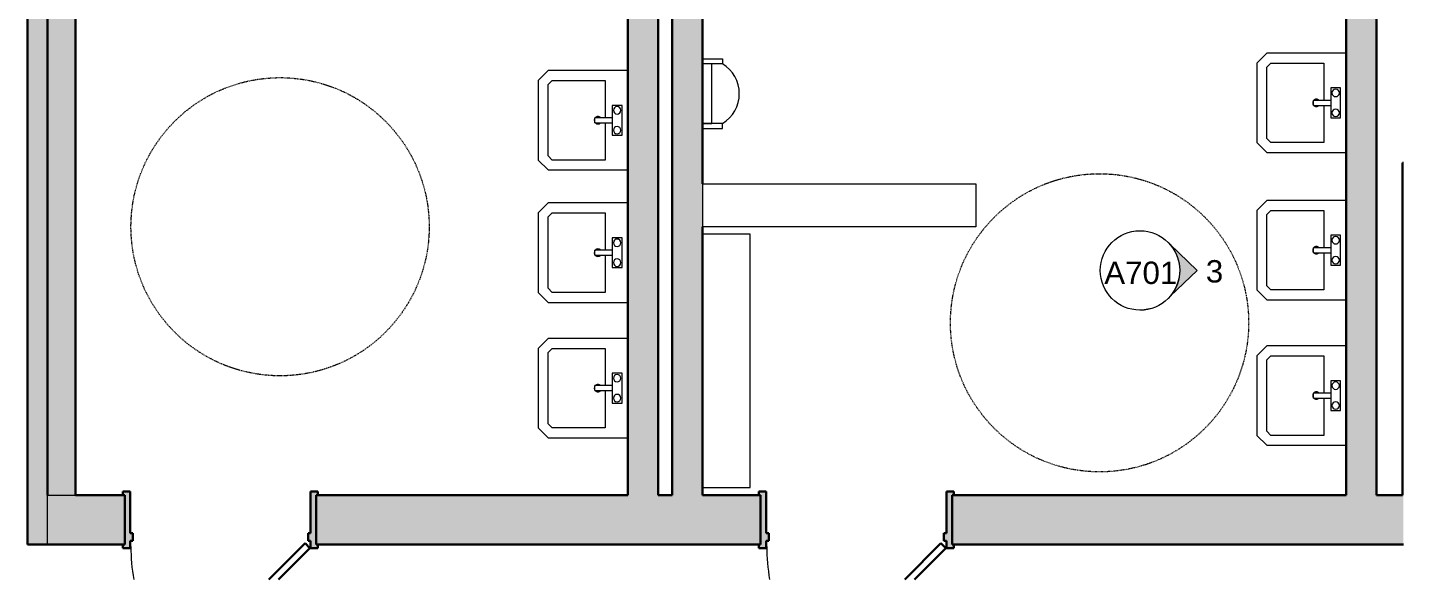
# Model space of a CAD drawing. Header units: inches. Extents: x 828 to 2906, y -227 to 506.
# Drawn here: x 1554.6 to 1831.5, y -227.1 to -116.1 of the extents above; entities that cross this region are included whole.
import ezdxf

# ---------------------------------------------------------------- set-up
doc = ezdxf.new("R2010")
doc.units = ezdxf.units.IN
doc.header["$MEASUREMENT"] = 0
doc.linetypes.add('Center 1_8_', pattern=[0.3125, 0.125, -0.0625, 0.0625, -0.0625])
for name, color, linetype, lineweight in [('A-DETL', 90, 'Continuous', 9), ('A-DOOR', 31, 'Continuous', 18), ('A-WALL', 113, 'Continuous', 18), ('A-WALL-PATT', 111, 'Continuous', 18), ('G-ANNO-SYMB', 111, 'Continuous', 9), ('I-WALL', 2, 'Continuous', 18), ('M-EQPM', 50, 'Continuous', 18), ('P-SANR-FIXT', 6, 'Continuous', 9)]:
    doc.layers.add(name, color=color, linetype=linetype, lineweight=lineweight)
doc.styles.add('Arial', font='arial.ttf', dxfattribs={"height": 4.5})
doc.styles.add('Swis721 Lt BT', font='swissl.ttf', dxfattribs={"height": 4.5})

# ---------------------------------------------------------------- blocks, each defined once
blk = doc.blocks.new('Door - Single - Solid Door 36_ x 84_-7219896-FIRST FLOOR CONSTRUCTION - RESTROOMS 106 _ 107')
at = {"layer": 'A-DOOR'}
h = blk.add_hatch(color=250, dxfattribs=at)
h.paths.add_polyline_path([(-15.26, 5.78), (-15.63, 5.78), (-15.63, 5.03), (-15.26, 5.03), (-15.26, -4.85), (-15.63, -4.85), (-15.63, -5.6), (-14.13, -5.6), (-14.13, 2.78), (-13.63, 2.78), (-13.63, 4.28), (-14.13, 4.28), (-14.13, 5.78)], flags=0)
h.paths.add_polyline_path([(22.12, 5.78), (22.12, 4.28), (21.62, 4.28), (21.62, 2.78), (22.12, 2.78), (22.12, -5.6), (23.62, -5.6), (23.62, -4.85), (23.24, -4.85), (23.24, 5.03), (23.62, 5.03), (23.62, 5.78), (22.36, 5.78)], flags=0)
at = {"layer": 'A-DOOR', "color": 8, "lineweight": 30}
for p, q in [((-14.01, 5.78), (-7.71, 12.08)), ((-5.76, 12.08), (-13.03, 4.8)), ((-15.63, 5.78), (-15.63, 5.03)), ((-14.13, 5.78), (-15.63, 5.78)), ((-14.13, 4.28), (-14.13, 5.78)), ((-13.03, 4.8), (-14.01, 5.78)), ((23.62, 5.78), (22.12, 5.78)), ((22.12, 5.78), (22.12, 4.28)), ((23.62, 5.03), (23.62, 5.78)), ((-13.63, 4.28), (-14.13, 4.28)), ((-14.13, -5.6), (-14.13, 2.78)), ((-14.13, 2.78), (-13.63, 2.78)), ((-13.63, 2.78), (-13.63, 4.28)), ((22.12, 4.28), (21.62, 4.28)), ((21.62, 4.28), (21.62, 2.78)), ((21.62, 2.78), (22.12, 2.78)), ((22.12, 2.78), (22.12, -5.6)), ((-15.63, -4.85), (-15.63, -5.6)), ((23.62, -5.6), (23.62, -4.85)), ((-15.63, -5.6), (-14.13, -5.6)), ((22.12, -5.6), (23.62, -5.6))]:
    blk.add_line(p, q, dxfattribs=at)
at = {"layer": 'A-DOOR', "lineweight": 9}
blk.add_arc((-14.01, 5.78), 36, 359.5, 10.1024, dxfattribs=at)
blk = doc.blocks.new('Fan Coil Unit 9_5L x 51W x 25_5H - Fan Coil Unit 9_5L x 51W x 25_5H-6913397-FIRST FLOOR CONSTRUCTION - RESTROOMS 106 _ 107')
at = {"layer": 'M-EQPM', "lineweight": 9}
for p, q in [((-25.5, 4.75), (-25.5, -4.75)), ((25.5, 4.75), (-25.5, 4.75)), ((25.5, -4.75), (25.5, 4.75)), ((-25.5, -4.75), (25.5, -4.75))]:
    blk.add_line(p, q, dxfattribs=at)
blk = doc.blocks.new('Lavatory - Wall Mounted - 20_x18_ - Public-6857333-FIRST FLOOR CONSTRUCTION - RESTROOMS 106 _ 107')
at = {"layer": 'P-SANR-FIXT'}
for p, q in [((645.09, -124.73), (643.09, -126.73)), ((643.09, -126.73), (643.09, -142.73)), ((661.09, -124.73), (645.09, -124.73)), ((645.09, -127.55), (645.92, -126.73)), ((645.92, -126.73), (656.59, -126.73)), ((656.59, -126.73), (656.59, -134.23)), ((645.09, -141.9), (645.09, -127.55)), ((657.96, -131.73), (657.96, -137.73)), ((659.96, -131.73), (657.96, -131.73)), ((659.96, -137.73), (659.96, -131.73)), ((657.96, -134.23), (654.5, -134.23)), ((654.5, -135.23), (654.5, -134.23)), ((654.5, -135.23), (657.96, -135.23)), ((656.59, -135.23), (656.59, -142.73)), ((657.96, -134.23), (657.96, -135.23)), ((657.96, -137.73), (659.96, -137.73)), ((643.09, -142.73), (645.09, -144.73)), ((645.92, -142.73), (645.09, -141.9)), ((656.59, -142.73), (645.92, -142.73)), ((645.09, -144.73), (661.09, -144.73))]:
    blk.add_line(p, q, dxfattribs=at)
for centre, start, end in [((658.96, -132.73), 90, 270), ((658.96, -132.73), 270, 90), ((655.09, -134.73), 142.3964, 217.6036), ((655.09, -134.73), 142.3964, 217.6036), ((655.09, -134.73), 90, 137.9289), ((655.09, -134.73), 90, 137.9289), ((655.09, -134.73), 222.0711, 270), ((655.09, -134.73), 222.0711, 270), ((655.09, -134.73), 42.0711, 90), ((655.09, -134.73), 42.0711, 90), ((655.09, -134.73), 270, 317.9289), ((655.09, -134.73), 270, 317.9289), ((658.96, -136.73), 90, 270), ((658.96, -136.73), 270, 90)]:
    blk.add_arc(centre, 0.75, start, end, dxfattribs=at)
blk = doc.blocks.new('P-Urinal-Wall-3D - P-Urinal-Wall-3D-7094392-FIRST FLOOR CONSTRUCTION - RESTROOMS 106 _ 107')
at = {"layer": 'P-SANR-FIXT'}
for p, q in [((-11.29, 3.06), (-11.29, 7.06)), ((-11.29, 7.06), (-10.29, 7.06)), ((-10.29, 7.06), (-10.29, 3.06)), ((2.73, 7.06), (1.71, 7.06)), ((1.71, 7.06), (1.71, 3.06)), ((2.73, 3.06), (2.73, 7.06)), ((1.71, 4.91), (-10.29, 4.91)), ((-10.29, 4.91), (-10.29, 3.06)), ((1.71, 3.06), (1.71, 4.91))]:
    blk.add_line(p, q, dxfattribs=at)
blk.add_arc((-4.29, 3.46), 7, 31.0027, 148.9973, dxfattribs=at)
blk = doc.blocks.new('Elevation - Filled Arrow 2-347888-FIRST FLOOR CONSTRUCTION - RESTROOMS 106 _ 107')
at = {"layer": 'G-ANNO-SYMB'}
blk.add_circle((0, 0), 0.1664, dxfattribs=at)
blk = doc.blocks.new('Elevation - Filled Arrow-151867-FIRST FLOOR CONSTRUCTION - RESTROOMS 106 _ 107')
at = {"layer": 'G-ANNO-SYMB'}
h = blk.add_hatch(color=256, dxfattribs=at)
edge = h.paths.add_edge_path(flags=0)
edge.add_line((0, 0.2393), (0.1103, 0.1247))
edge.add_arc((-0.0002, -0.0002), 0.1667, 48.49802, 130.55707)
edge.add_line((-0.1085, 0.1265), (0, 0.2393))
for p, q in [((0, 0.2393), (-0.1085, 0.1265)), ((-0.1084, 0.1266), (0, 0.2393)), ((0, 0.2393), (-0.1084, 0.1266)), ((0, 0.2393), (0.11, 0.1249)), ((0.1103, 0.1247), (0, 0.2393))]:
    blk.add_line(p, q, dxfattribs=at)
blk.add_arc((-0.0002, -0.0002), 0.1667, 48.49802, 130.55707, dxfattribs=at)
blk.add_ellipse((-0.0002, -0.0001), major_axis=(-0.1667, 0), ratio=0.999376, start_param=3.141593, end_param=6.283185, dxfattribs=at)

msp = doc.modelspace()

# ---------------------------------------------------------------- hatches: boundary and pattern name
at = {"layer": 'A-WALL-PATT', "lineweight": 9}
for points in [[(1675.37, -210.18), (1681.49, -210.18), (1681.49, 34.78), (1675.37, 34.78), (1675.37, -192.71)], [(1690.43, -210.18), (1690.43, 34.78), (1684.31, 34.78), (1684.31, -210.18)], [(1558.62, -220.05), (1558.62, -112.28), (1554.62, -112.28), (1554.62, -220.05)], [(1564.24, -210.18), (1564.24, -111.06), (1558.62, -111.06), (1558.62, -210.18)], [(1826.06, -210.18), (1826.06, -112.56), (1819.94, -112.56), (1819.94, -210.18)], [(1831.46, -220.05), (1831.46, -143.29), (1831.24, -143.29), (1831.24, -220.05)]]:
    msp.add_hatch(color=7, dxfattribs=at).paths.add_polyline_path(points, flags=0)
h = msp.add_hatch(color=7, dxfattribs=at)
h.paths.add_polyline_path([(1831.24, -220.05), (1831.24, -210.18), (1740.62, -210.18), (1740.62, -220.05), (1796.69, -220.05)], flags=0)
h.paths.add_polyline_path([(1702.12, -220.05), (1702.12, -210.18), (1612.68, -210.18), (1612.68, -220.05), (1692.4, -220.05)], flags=0)
h.paths.add_polyline_path([(1574.18, -220.05), (1574.18, -210.18), (1558.62, -210.18), (1558.62, -220.05)], flags=0)

# ---------------------------------------------------------------- linework, layer by layer
at = {"layer": 'A-DETL', "linetype": 'Center 1_8_', "lineweight": 18}
for centre in [(1605.43, -156.15), (1770.31, -175.48)]:
    msp.add_circle(centre, 30, dxfattribs=at)
at = {"layer": 'A-WALL', "color": 8, "lineweight": 30}
for p, q in [((1564.24, -210.18), (1564.24, -97.19)), ((1554.62, -112.28), (1554.62, -220.05)), ((1558.62, -210.18), (1558.62, -111.06)), ((1831.46, -143.29), (1831.24, -143.29)), ((1831.24, -143.29), (1831.24, -210.18)), ((1574.18, -210.18), (1564.24, -210.18)), ((1574.18, -220.05), (1574.18, -210.18)), ((1675.37, -210.18), (1612.68, -210.18)), ((1612.68, -210.18), (1612.68, -220.05)), ((1684.31, -210.18), (1681.49, -210.18)), ((1702.12, -210.18), (1690.43, -210.18)), ((1702.12, -220.05), (1702.12, -210.18)), ((1819.94, -210.18), (1740.62, -210.18)), ((1740.62, -210.18), (1740.62, -220.05)), ((1831.24, -210.18), (1826.06, -210.18)), ((1554.62, -220.05), (1574.18, -220.05)), ((1612.68, -220.05), (1702.12, -220.05)), ((1740.62, -220.05), (1831.46, -220.05))]:
    msp.add_line(p, q, dxfattribs=at)
at = {"layer": 'A-WALL', "lineweight": 9}
for p, q in [((1690.43, -147.55), (1745.43, -147.55)), ((1690.43, -147.55), (1690.43, -156.18)), ((1745.43, -147.55), (1745.43, -156.18)), ((1745.43, -156.18), (1690.43, -156.18))]:
    msp.add_line(p, q, dxfattribs=at)
at = {"layer": 'A-WALL', "color": 55}
for p, q in [((1558.62, -210.18), (1564.24, -210.18)), ((1558.62, -220.05), (1558.62, -210.18))]:
    msp.add_line(p, q, dxfattribs=at)
at = {"layer": 'I-WALL', "color": 8, "lineweight": 30}
for p, q in [((1681.49, -210.18), (1681.49, 34.78)), ((1684.31, 34.78), (1684.31, -210.18)), ((1690.43, -147.55), (1690.43, 4.78)), ((1675.37, -113.18), (1675.37, -210.18)), ((1819.94, -112.56), (1819.94, -210.18)), ((1826.06, -210.18), (1826.06, -112.56)), ((1690.43, -210.18), (1690.43, -156.18))]:
    msp.add_line(p, q, dxfattribs=at)

# ---------------------------------------------------------------- block references
at = {"layer": 'A-DOOR', "rotation": 180}
for p in [(1597.42, -215.03), (1725.36, -215.03)]:
    msp.add_blockref('Door - Single - Solid Door 36_ x 84_-7219896-FIRST FLOOR CONSTRUCTION - RESTROOMS 106 _ 107', p, dxfattribs=at)
at = {"layer": 'G-ANNO-SYMB', "xscale": 47.99999999999997, "yscale": 47.99999999999997, "zscale": 47.99999999999997}
msp.add_blockref('Elevation - Filled Arrow 2-347888-FIRST FLOOR CONSTRUCTION - RESTROOMS 106 _ 107', (1778.44, -164.94), dxfattribs=at)
at = {"layer": 'G-ANNO-SYMB', "extrusion": (0, 0, -1), "xscale": 47.99999999999997, "yscale": 47.99999999999997, "zscale": 47.99999999999997, "rotation": 90.00000000000058}
msp.add_blockref('Elevation - Filled Arrow-151867-FIRST FLOOR CONSTRUCTION - RESTROOMS 106 _ 107', (-1778.44, -164.94), dxfattribs=at)
at = {"layer": 'M-EQPM', "lineweight": 9, "rotation": 89.99999999999991}
msp.add_blockref('Fan Coil Unit 9_5L x 51W x 25_5H - Fan Coil Unit 9_5L x 51W x 25_5H-6913397-FIRST FLOOR CONSTRUCTION - RESTROOMS 106 _ 107', (1695.24, -183.12), dxfattribs=at)
at = {"layer": 'P-SANR-FIXT'}
for p in [(1158.85, 3.5), (1014.28, 0), (1014.28, -26.64), (1158.85, -26.14), (1014.28, -53.89), (1158.85, -55.39)]:
    msp.add_blockref('Lavatory - Wall Mounted - 20_x18_ - Public-6857333-FIRST FLOOR CONSTRUCTION - RESTROOMS 106 _ 107', p, dxfattribs=at)
at = {"layer": 'P-SANR-FIXT', "rotation": 269.9999999999999}
msp.add_blockref('P-Urinal-Wall-3D - P-Urinal-Wall-3D-7094392-FIRST FLOOR CONSTRUCTION - RESTROOMS 106 _ 107', (1687.37, -133.66), dxfattribs=at)

# ---------------------------------------------------------------- texts
at = {"layer": 'G-ANNO-SYMB', "char_height": 4.5, "attachment_point": 1}
for s, insert, width, style in [('A701', (1771.26, -163.17), 17.877, 'Arial'), ('3', (1791.69, -162.87), 4.0905, 'Swis721 Lt BT')]:
    msp.add_mtext(s, dxfattribs=dict(at, insert=insert, width=width, style=style))

doc.saveas('drawing.dxf')
